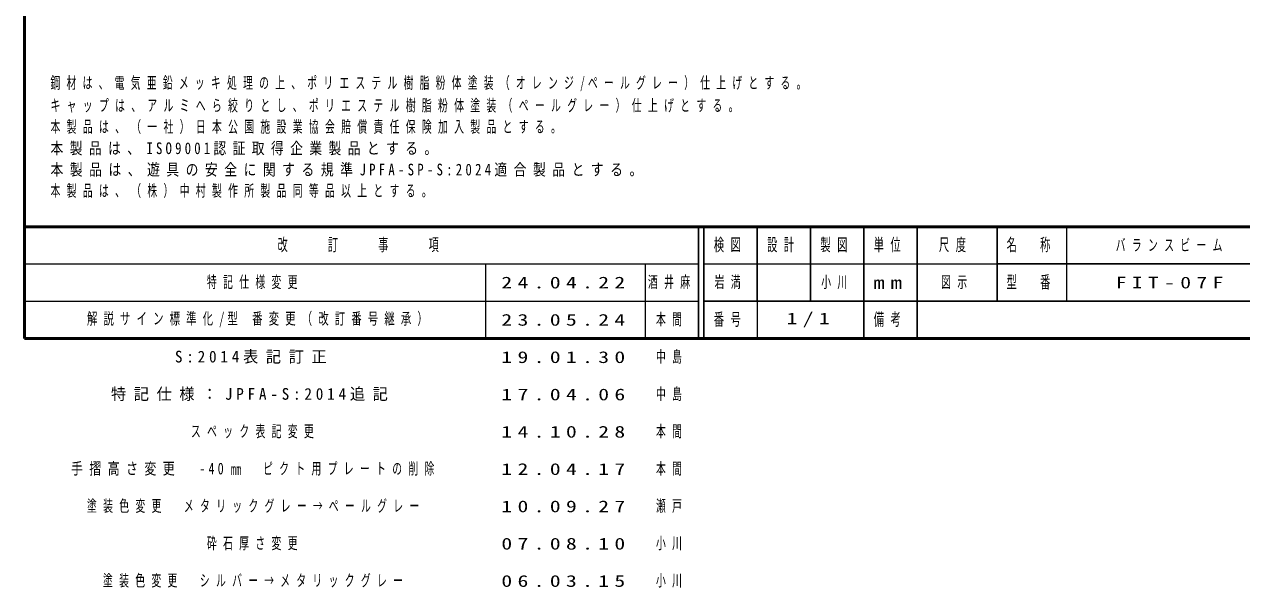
# Model space of a CAD drawing. Units: millimetres on the paper, scale 1:20. Extents: x -365 to 0, y -47 to 257.
# Drawn here: x -365 to -136.6, y -46.7 to 59 of the extents above; entities that cross this region are included whole.
import ezdxf
from ezdxf.enums import TextEntityAlignment as Align

# ---------------------------------------------------------------- set-up
doc = ezdxf.new("R2010")
doc.units = ezdxf.units.MM
doc.layers.add('LY_1', color=7, linetype='Continuous', lineweight=13)
doc.layers.add('LY_2', color=7, linetype='Continuous', lineweight=13)
doc.styles.add('ＭＳ ゴシック', font='')
doc.styles.get('ＭＳ ゴシック').set_extended_font_data('MS Gothic')

msp = doc.modelspace()

# ---------------------------------------------------------------- linework, layer by layer
at = {"layer": 'LY_2', "lineweight": 50}
for p, q in [((-365, 257), (-365, 0)), ((-365, 21), (0, 21)), ((-365, 0), (0, 0))]:
    msp.add_line(p, q, dxfattribs=at)
at = {"layer": 'LY_2', "lineweight": 25}
for p, q in [((-238.5, 21), (-238.5, 0)), ((-237.5, 21), (-237.5, 0)), ((-227.5, 21), (-227.5, 7)), ((-217.5, 21), (-217.5, 7)), ((-207.5, 21), (-207.5, 0)), ((-197.5, 21), (-197.5, 7)), ((-182.5, 21), (-182.5, 7)), ((-182.5, 14), (-70, 14)), ((-237.5, 7), (0, 7)), ((-197.5, 7), (-197.5, 0))]:
    msp.add_line(p, q, dxfattribs=at)
at = {"layer": 'LY_2'}
for p, q in [((-169.5, 21), (-169.5, 7)), ((-365, 14), (-238.5, 14)), ((-278.5, 14), (-278.5, 0)), ((-248.5, 14), (-248.5, 0)), ((-237.5, 14), (-182.5, 14)), ((-365, 7), (-238.5, 7)), ((-227.5, 7), (-227.5, 0))]:
    msp.add_line(p, q, dxfattribs=at)

# ---------------------------------------------------------------- texts
at = {"layer": 'LY_1', "style": 'ＭＳ ゴシック', "width": 0.65}
msp.add_text('㎜', height=2.199, dxfattribs=at).set_placement((-326.25, -24.5), align=Align.MIDDLE_LEFT)
at = {"layer": 'LY_1', "char_height": 2.199, "style": 'ＭＳ ゴシック'}
for s, insert, attachment_point in [('\\T1.63;\\W0.6;鋼材は、電気亜鉛メッキ処理の上、ポリエステル樹脂粉体塗装（オレンジ/ペールグレー）仕上げとする。', (-360.096, 46.373), 7), ('\\T1.64;\\W0.6;キャップは、アルミへら絞りとし、ポリエステル樹脂粉体塗装（ペールグレー）仕上げとする。', (-360.096, 42.373), 7), ('\\T1.64;\\W0.6;本製品は、（一社）日本公園施設業協会賠償責任保険加入製品とする。', (-360.096, 38.373), 7), ('\\T1.5;\\W0.8;本製品は、ISO9001認証取得企業製品とする。', (-360.096, 34.373), 7), ('\\T1.51;\\W0.8;本製品は、遊具の安全に関する規準JPFA-SP-S:2024適合製品とする。', (-360.096, 30.373), 7), ('\\T1.64;\\W0.6;本製品は、（株）中村製作所製品同等品以上とする。', (-360.096, 26.373), 7), ('\\T1.64;\\W0.6;バランスビーム', (-160.25, 17.5), 4), ('\\T1.64;\\W0.6;特記仕様変更', (-330.75, 10.5), 4), ('\\T1.5;\\W1.35;24.04.22', (-275.5, 10.5), 4), ('\\T1.64;\\W0.6;酒井麻', (-248, 10.5), 4), ('\\T1.64;\\W0.6;岩満', (-235.5, 10.5), 4), ('\\T1.64;\\W0.6;小川', (-215.5, 10.5), 4), ('\\T1.64;\\W0.6;図示', (-193, 10.5), 4), ('\\T1.5;\\W1.35;FIT-07F', (-160.25, 10.5), 4), ('\\T1.59;\\W0.65;解説サイン標準化/型\\~番変更（改訂番号継承）', (-353.25, 3.5), 4), ('\\T1.5;\\W1.35;23.05.24', (-275.5, 3.5), 4), ('\\T1.64;\\W0.6;本間', (-246.5, 3.5), 4), ('\\T1.5;\\W1.35;1/1', (-222, 3.5), 4), ('\\T1.5;\\W0.95;S:2014表記訂正', (-336.75, -3.5), 4), ('\\T1.64;\\W0.6;中島', (-246.5, -3.5), 4), ('\\T1.5;\\W1.35;19.01.30', (-275.5, -3.5), 4), ('\\T1.5;\\W0.95;特記仕様：JPFA-S:2014追記', (-348.75, -10.5), 4), ('\\T1.64;\\W0.6;中島', (-246.5, -10.5), 4), ('\\T1.5;\\W1.35;17.04.06', (-275.5, -10.5), 4), ('\\T1.64;\\W0.6;スペック表記変更', (-333.75, -17.5), 4), ('\\T1.64;\\W0.6;本間', (-246.5, -17.5), 4), ('\\T1.5;\\W1.35;14.10.28', (-275.5, -17.5), 4), ('\\T1.53;\\W0.75;手摺高さ変更\u3000-40', (-356.25, -24.5), 4), ('\\T1.64;\\W0.6;\u3000ピクト用プレートの削除', (-323.25, -24.5), 4), ('\\T1.5;\\W1.35;12.04.17', (-275.5, -24.5), 4), ('\\T1.64;\\W0.6;本間', (-246.5, -24.5), 4), ('\\T1.64;\\W0.6;塗装色変更\u3000メタリックグレー→ペールグレー', (-353.25, -31.5), 4), ('\\T1.5;\\W1.35;10.09.27', (-275.5, -31.5), 4), ('\\T1.64;\\W0.6;瀬戸', (-246.5, -31.5), 4), ('\\T1.64;\\W0.6;砕石厚さ変更', (-330.75, -38.5), 4), ('\\T1.5;\\W1.35;07.08.10', (-275.5, -38.5), 4), ('\\T1.64;\\W0.6;小川', (-246.5, -38.5), 4), ('\\T1.64;\\W0.6;塗装色変更\u3000シルバー→メタリックグレー', (-350.25, -45.5), 4), ('\\T1.5;\\W1.35;06.03.15', (-275.5, -45.5), 4), ('\\T1.64;\\W0.6;小川', (-246.5, -45.5), 4)]:
    msp.add_mtext(s, dxfattribs=dict(at, insert=insert, attachment_point=attachment_point))
at = {"layer": 'LY_2', "char_height": 2.346, "attachment_point": 5, "style": 'ＭＳ ゴシック'}
for s, insert in [('\\T1.64;\\W0.6;改\u3000\u3000訂\u3000\u3000事\u3000\u3000項', (-301.75, 17.5)), ('\\T1.64;\\W0.6;検図', (-232.5, 17.5)), ('\\T1.64;\\W0.6;設計', (-222.5, 17.5)), ('\\T1.64;\\W0.6;製図', (-212.5, 17.5)), ('\\T1.64;\\W0.6;単位', (-202.5, 17.5)), ('\\T1.64;\\W0.6;尺度', (-190.25, 17.5)), ('\\T1.64;\\W0.6;名\u3000称', (-176, 17.5)), ('\\T1.64;\\W0.6;型\u3000番', (-176, 10.5)), ('\\T1.5;\\W1.35;mm', (-202.5, 10.5)), ('\\T1.64;\\W0.6;番号', (-232.5, 3.5)), ('\\T1.64;\\W0.6;備考', (-202.5, 3.5))]:
    msp.add_mtext(s, dxfattribs=dict(at, insert=insert))

doc.saveas('drawing.dxf')
